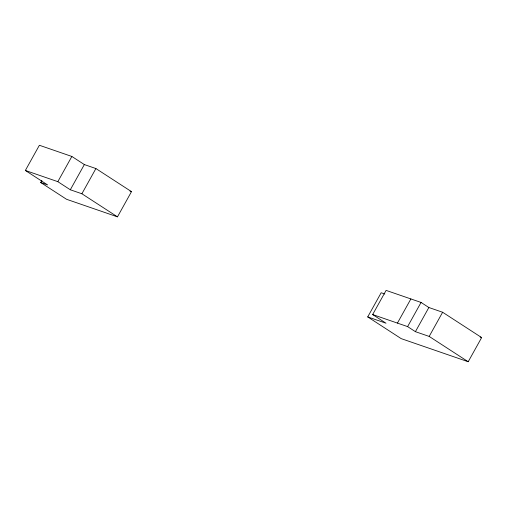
<?xml version="1.0" encoding="UTF-8"?>
<svg xmlns="http://www.w3.org/2000/svg" width="507" height="507" viewBox="0 0 507 507"><rect width="100%" height="100%" fill="white"/><g stroke="black" fill="none" stroke-linecap="round" stroke-linejoin="round"><path stroke-width="0.76" d="M40.712 182.526L47.595 184.897L25.35 170.466L39.381 145.262L71.861 156.46L84.346 164.566L95.905 168.552L131.497 191.64L117.472 216.85L66.55 199.289L40.712 182.526L41.853 180.486M25.35 170.466L57.83 181.664L71.861 156.46M57.83 181.664L70.315 189.77L84.346 164.566M70.315 189.77L81.88 193.756L95.905 168.552M367.721 316.913L385.998 323.213L372.651 314.555L386.1 290.391L421.057 302.445L428.865 307.508L442.624 312.255L481.65 337.573L468.202 361.738L401.208 338.638L367.721 316.913L381.169 292.748L384.826 294.009M397.425 323.098L410.873 298.934M372.651 314.555L407.609 326.609L421.057 302.445M407.609 326.609L415.41 331.673L428.865 307.508M415.41 331.673L429.176 336.42L442.624 312.255M130.001 191.126L131.497 191.64M480.161 337.06L481.65 337.573M429.176 336.42L468.202 361.738M81.88 193.756L117.472 216.85"/></g></svg>
